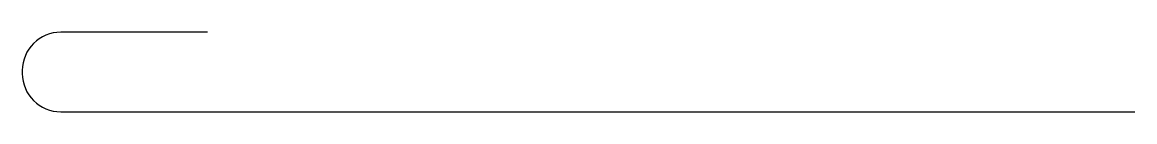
# Model space of a CAD drawing. Header units: metres. Extents: x -63042 to -60732, y -301494 to -301327.
import ezdxf

# ---------------------------------------------------------------- set-up
doc = ezdxf.new("R2010")
doc.units = ezdxf.units.M
doc.layers.add('STEEL', color=1, linetype='Continuous')

msp = doc.modelspace()

# ---------------------------------------------------------------- linework, layer by layer
at = {"layer": 'STEEL'}
msp.add_lwpolyline([(-62657.96, -301327.22), (-62962.5, -301327.22, 0.41), (-63042.5, -301407.22), (-63042.5, -301413.62, 0.41), (-62962.5, -301493.62), (-60731.99, -301493.62)], format="xyb", dxfattribs=at)

doc.saveas('drawing.dxf')
